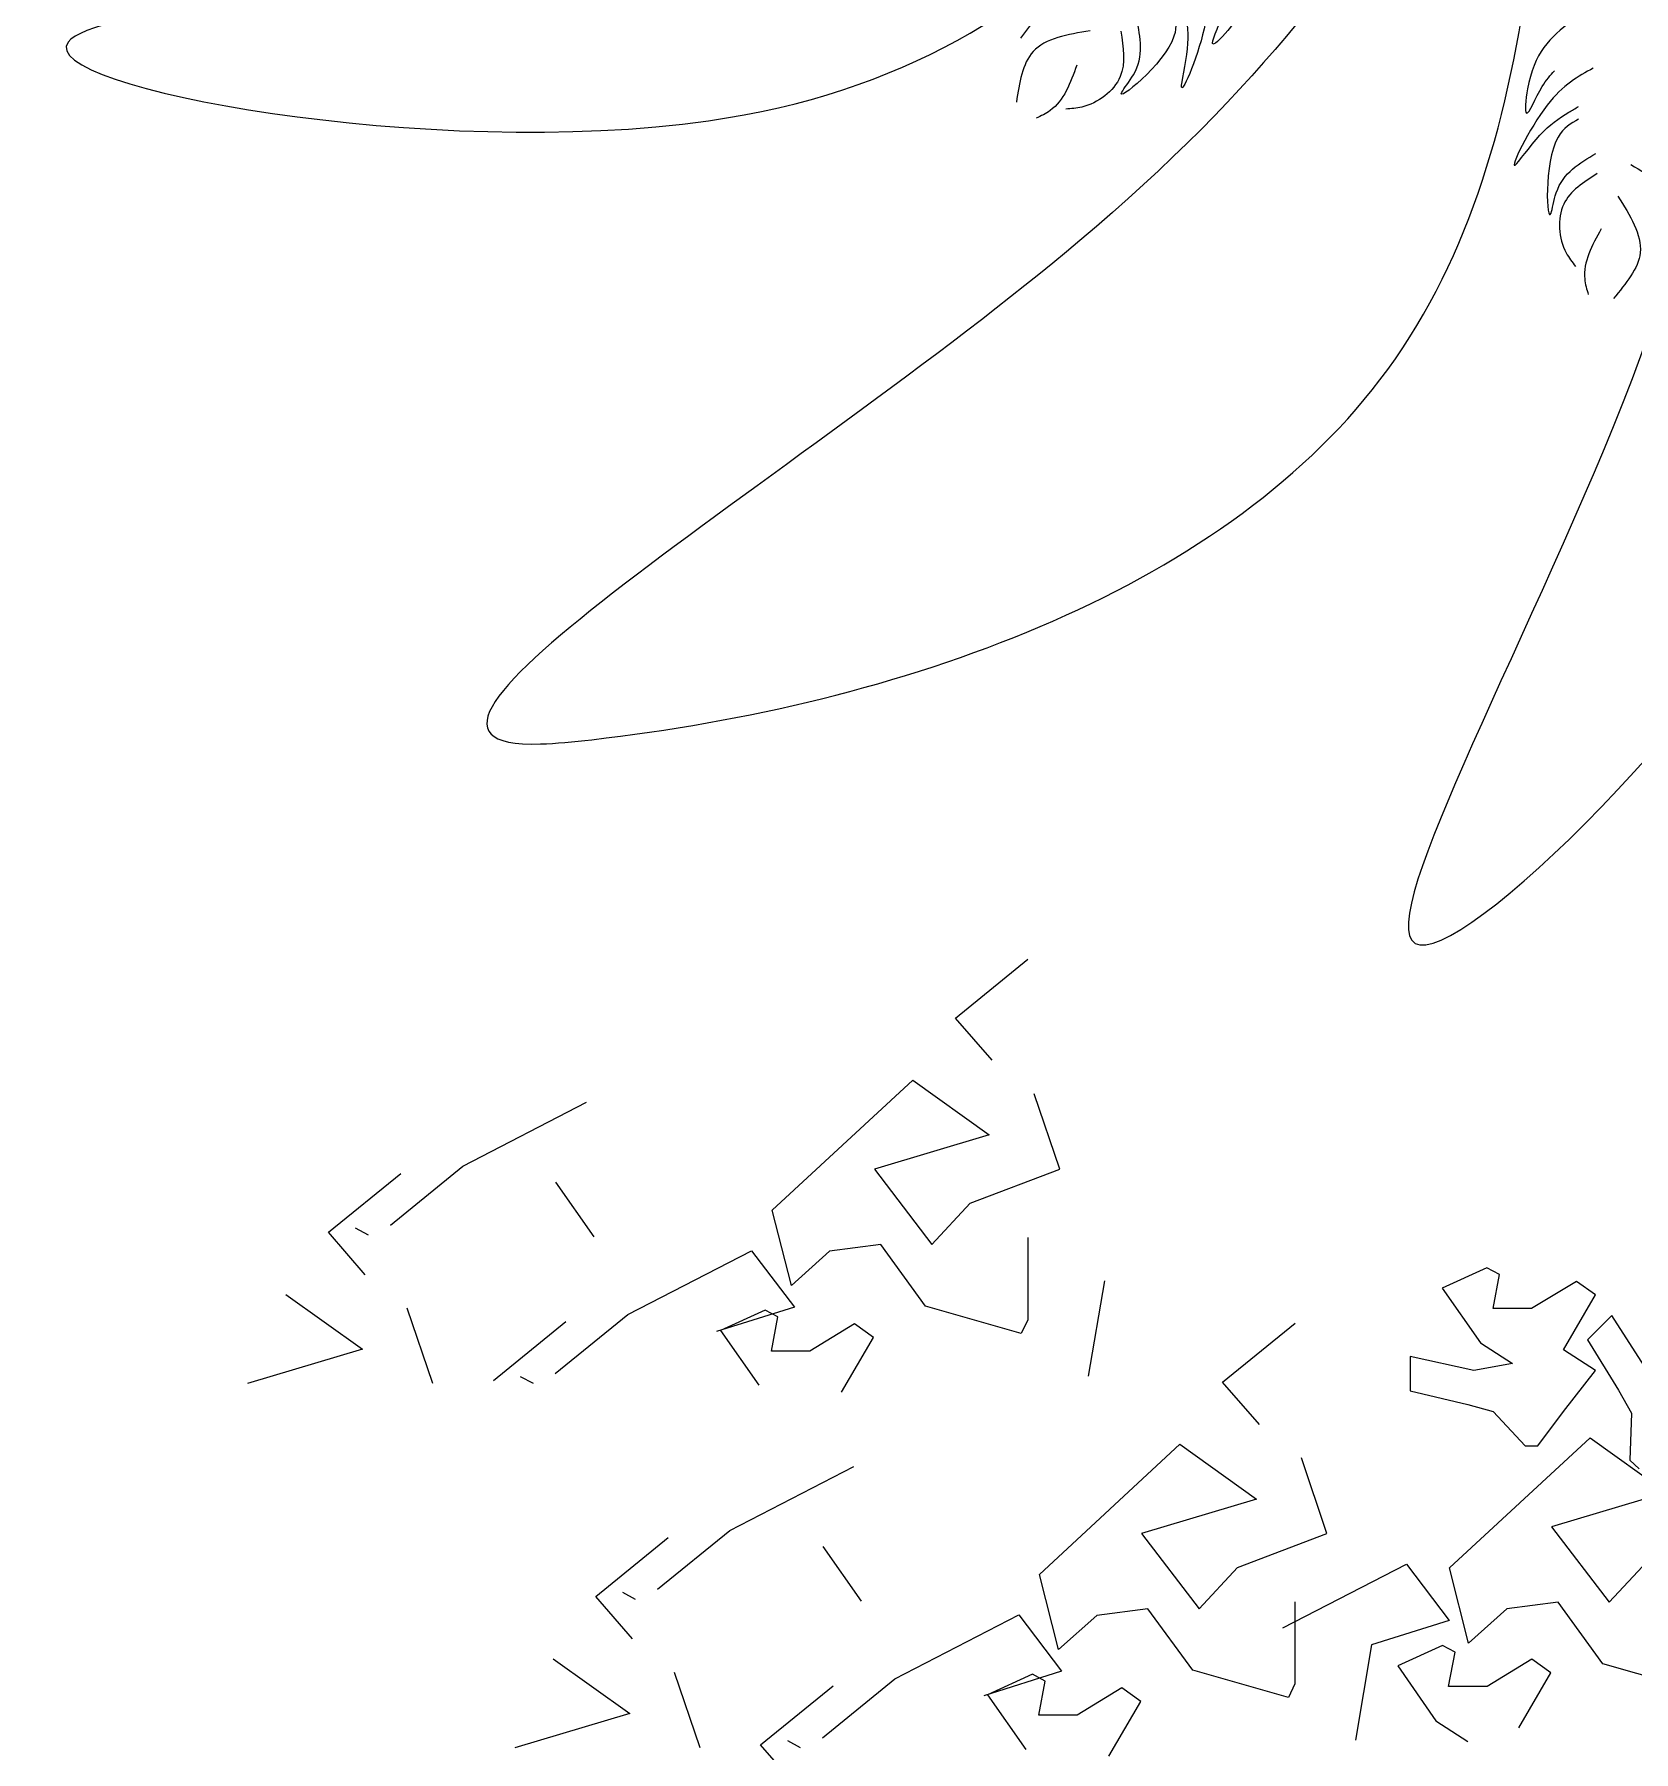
# Model space of a CAD drawing. Header units: metres. Extents: x -1655 to 449, y 40 to 361.
# Drawn here: x 51.968 to 52.3357, y 60.4074 to 60.8022 of the extents above; entities that cross this region are included whole.
import ezdxf

# ---------------------------------------------------------------- set-up
doc = ezdxf.new("R2010")
doc.units = ezdxf.units.M
doc.header["$MEASUREMENT"] = 0
doc.layers.add('paisajismo', color=7, linetype='Continuous')

# ---------------------------------------------------------------- blocks, each defined once
blk = doc.blocks.new('A$C69E264B5')
at = {"layer": 'paisajismo', "color": 82}
for points in [[(0.90692, 0.84083), (0.64004, 0.39299), (0.33893, 0.11182), (0.36748, 0.11423), (0.80764, 0.31515), (0.90053, 0.81443)], [(0.82826, 0.82013), (0.57868, 0.65995), (0.32684, 0.55481), (0.07501, 0.50384), (0.43272, 0.45992), (0.80727, 0.80288)], [(1.01059, 0.79052), (0.94845, 0.31586), (0.82732, 0.00044), (1.0664, 0.25532), (1.11103, 0.44649), (1.01172, 0.76338)]]:
    blk.add_spline(points, degree=3, dxfattribs=at)
at = {"layer": 'paisajismo', "color": 240}
for points in [[(0.73238, 0.58367), (0.73617, 0.5554), (0.72411, 0.51211), (0.71434, 0.50271), (0.71968, 0.5191), (0.72165, 0.53006)], [(0.70842, 0.54725), (0.71005, 0.51434), (0.69686, 0.47868), (0.70019, 0.50015), (0.69903, 0.52078), (0.69785, 0.52687)], [(0.65425, 0.5272), (0.63663, 0.53116), (0.60697, 0.50602)], [(0.93815, 0.53136), (0.91448, 0.51545), (0.89007, 0.47772), (0.88952, 0.46417), (0.89824, 0.47904), (0.90514, 0.48777)], [(0.69263, 0.52228), (0.69263, 0.50711), (0.6635, 0.47596), (0.67005, 0.48566), (0.6718, 0.51676)], [(0.64577, 0.51017), (0.6139, 0.49852), (0.60463, 0.47038)], [(0.66288, 0.50991), (0.66254, 0.48456), (0.6412, 0.46756), (0.63214, 0.46644)], [(0.63832, 0.49103), (0.62346, 0.4656), (0.61565, 0.46135)], [(0.92678, 0.48928), (0.90107, 0.46867), (0.88312, 0.43515), (0.89698, 0.45188), (0.91319, 0.46469), (0.91853, 0.46785)], [(0.91856, 0.4609), (0.9072, 0.45084), (0.9032, 0.40838), (0.90612, 0.41971), (0.92824, 0.44164)], [(0.94769, 0.43543), (0.96234, 0.42487), (0.96319, 0.38599)], [(0.92903, 0.43042), (0.91027, 0.41336), (0.91171, 0.38611), (0.91687, 0.37859)], [(0.94057, 0.41779), (0.95297, 0.38621), (0.93806, 0.3606)], [(0.93118, 0.39952), (0.922, 0.37154), (0.92399, 0.36287)]]:
    blk.add_spline(points, degree=3, dxfattribs=at)
blk = doc.blocks.new('A$C78ED2221')
at = {"layer": 'paisajismo', "color": 86}
for p, q in [((0.8775, 2.5631), (0.9231, 2.6002)), ((0.9006, 2.5365), (0.8775, 2.5631)), ((0.7623, 2.4422), (0.8507, 2.524)), ((0.8507, 2.524), (0.8988, 2.4896)), ((0.5678, 2.4699), (0.6457, 2.5101)), ((0.9431, 2.468), (0.927, 2.5154)), ((0.8988, 2.4896), (0.8266, 2.468)), ((0.4834, 2.4284), (0.529, 2.4654)), ((0.5223, 2.4328), (0.5678, 2.4699)), ((0.8266, 2.468), (0.8627, 2.4207)), ((0.8869, 2.4466), (0.9431, 2.468)), ((0.6261, 2.4599), (0.6502, 2.4255)), ((0.7744, 2.3949), (0.7623, 2.4422)), ((0.8627, 2.4207), (0.8869, 2.4466)), ((0.5085, 2.4265), (0.5005, 2.4309)), ((0.5065, 2.4017), (0.4834, 2.4284)), ((0.8306, 2.4207), (0.7984, 2.4165)), ((0.8587, 2.382), (0.8306, 2.4207)), ((0.923, 2.4251), (0.923, 2.3734)), ((0.6715, 2.3766), (0.7494, 2.4168)), ((0.7494, 2.4168), (0.7763, 2.3814)), ((0.7984, 2.4165), (0.7744, 2.3949)), ((0.9712, 2.3979), (0.961, 2.338)), ((1.2116, 2.4061), (1.1835, 2.3932)), ((1.2196, 2.4018), (1.2116, 2.4061)), ((1.2156, 2.3804), (1.2196, 2.4018)), ((1.2679, 2.3975), (1.2397, 2.3804)), ((1.2799, 2.389), (1.2679, 2.3975)), ((0.4567, 2.3893), (0.5048, 2.3548)), ((1.1835, 2.3932), (1.2076, 2.3588)), ((1.2598, 2.3545), (1.2799, 2.389)), ((0.549, 2.3333), (0.5329, 2.3807)), ((0.626, 2.3396), (0.6715, 2.3766)), ((0.7763, 2.3814), (0.7274, 2.3659)), ((0.7579, 2.3795), (0.7298, 2.3666)), ((0.7659, 2.3752), (0.7579, 2.3795)), ((0.9189, 2.3648), (0.8587, 2.382)), ((1.2397, 2.3804), (1.2156, 2.3804)), ((1.2901, 2.376), (1.2749, 2.3607)), ((1.3123, 2.3415), (1.2901, 2.376)), ((0.5871, 2.3351), (0.6327, 2.3722)), ((0.7298, 2.3666), (0.7539, 2.3322)), ((0.7619, 2.3537), (0.7659, 2.3752)), ((0.8141, 2.3709), (0.786, 2.3537)), ((0.8261, 2.3623), (0.8141, 2.3709)), ((0.923, 2.3734), (0.9189, 2.3648)), ((1.0455, 2.3342), (1.0911, 2.3712)), ((0.5048, 2.3548), (0.4325, 2.3333)), ((0.806, 2.3279), (0.8261, 2.3623)), ((1.2076, 2.3588), (1.2277, 2.3459)), ((1.2799, 2.3415), (1.2598, 2.3545)), ((1.2749, 2.3607), (1.2944, 2.3291)), ((0.786, 2.3537), (0.7619, 2.3537)), ((1.1634, 2.3502), (1.1634, 2.3287)), ((1.2035, 2.3415), (1.1634, 2.3502)), ((1.2277, 2.3459), (1.2035, 2.3415)), ((0.6122, 2.3333), (0.6042, 2.3376)), ((1.0686, 2.3075), (1.0455, 2.3342)), ((1.2598, 2.3158), (1.2799, 2.3415)), ((1.1634, 2.3287), (1.1996, 2.3201)), ((1.2944, 2.3291), (1.3026, 2.3147)), ((1.1996, 2.3201), (1.2156, 2.3158)), ((1.2156, 2.3158), (1.2357, 2.2942)), ((1.2437, 2.2942), (1.2598, 2.3158)), ((1.3026, 2.3147), (1.3016, 2.2852)), ((0.9303, 2.2133), (1.0187, 2.2951)), ((1.0187, 2.2951), (1.0668, 2.2606)), ((1.1881, 2.2174), (1.2765, 2.2991)), ((1.2357, 2.2942), (1.2437, 2.2942)), ((1.2765, 2.2991), (1.3246, 2.2647)), ((0.7358, 2.2409), (0.8137, 2.2811)), ((1.1111, 2.2391), (1.095, 2.2865)), ((1.3016, 2.2852), (1.3073, 2.2796)), ((1.0668, 2.2606), (0.9946, 2.2391)), ((1.3246, 2.2647), (1.2523, 2.2431)), ((0.6514, 2.1994), (0.697, 2.2365)), ((0.6903, 2.2039), (0.7358, 2.2409)), ((0.9946, 2.2391), (1.0307, 2.1917)), ((1.0549, 2.2176), (1.1111, 2.2391)), ((0.7941, 2.2309), (0.8182, 2.1965)), ((1.0307, 2.1917), (1.0549, 2.2176)), ((1.0833, 2.1797), (1.1612, 2.2198)), ((0.9424, 2.166), (0.9303, 2.2133)), ((0.6745, 2.1728), (0.6514, 2.1994)), ((0.6765, 2.1976), (0.6685, 2.2019)), ((1.091, 2.1961), (1.091, 2.1444)), ((0.8395, 2.1476), (0.9174, 2.1878)), ((0.9174, 2.1878), (0.9442, 2.1524)), ((0.9664, 2.1875), (0.9424, 2.166)), ((0.9986, 2.1917), (0.9664, 2.1875)), ((1.0267, 2.153), (0.9986, 2.1917)), ((1.188, 2.1844), (1.1392, 2.169)), ((0.6247, 2.1603), (0.6728, 2.1259)), ((1.1392, 2.169), (1.129, 2.1091)), ((0.717, 2.1043), (0.7009, 2.1517)), ((0.9442, 2.1524), (0.8954, 2.1369)), ((0.9259, 2.1506), (0.8978, 2.1376)), ((0.9339, 2.1462), (0.9259, 2.1506)), ((1.0869, 2.1358), (1.0267, 2.153)), ((0.7551, 2.1061), (0.8007, 2.1432)), ((0.794, 2.1106), (0.8395, 2.1476)), ((0.9299, 2.1248), (0.9339, 2.1462)), ((0.9821, 2.142), (0.954, 2.1248)), ((0.9941, 2.1334), (0.9821, 2.142)), ((1.091, 2.1444), (1.0869, 2.1358)), ((0.8978, 2.1376), (0.9219, 2.1032)), ((0.974, 2.0989), (0.9941, 2.1334)), ((0.6728, 2.1259), (0.6005, 2.1043)), ((0.954, 2.1248), (0.9299, 2.1248)), ((0.7782, 2.0795), (0.7551, 2.1061)), ((0.7802, 2.1043), (0.7722, 2.1086))]:
    blk.add_line(p, q, dxfattribs=at)
at = {"layer": 'paisajismo', "color": 64}
for p, q in [((1.2523, 2.2431), (1.2885, 2.1958)), ((1.1612, 2.2198), (1.188, 2.1844)), ((1.2001, 2.17), (1.1881, 2.2174)), ((1.2885, 2.1958), (1.3126, 2.2217)), ((1.2564, 2.1958), (1.2242, 2.1916)), ((1.2845, 2.1571), (1.2564, 2.1958)), ((1.2242, 2.1916), (1.2001, 2.17)), ((1.1837, 2.1686), (1.1556, 2.1557)), ((1.1917, 2.1643), (1.1837, 2.1686)), ((1.1876, 2.1428), (1.1917, 2.1643)), ((1.2399, 2.16), (1.2118, 2.1428)), ((1.2519, 2.1514), (1.2399, 2.16)), ((1.1556, 2.1557), (1.1796, 2.1213)), ((1.2318, 2.1169), (1.2519, 2.1514)), ((1.3447, 2.1399), (1.2845, 2.1571)), ((1.2118, 2.1428), (1.1876, 2.1428)), ((1.1796, 2.1213), (1.1997, 2.1083))]:
    blk.add_line(p, q, dxfattribs=at)

msp = doc.modelspace()

# ---------------------------------------------------------------- block references
for name, p, xscale, yscale, zscale in [('A$C69E264B5', (51.94487, 60.59302), 0.4116686811996449, 0.4116686811996449, 0.4116686811996449), ('A$C78ED2221', (51.85882, 59.63867), 0.365719179165578, 0.365719179165578, 0.365719179165578)]:
    msp.add_blockref(name, p, dxfattribs=dict(xscale=xscale, yscale=yscale, zscale=zscale))

doc.saveas('drawing.dxf')
